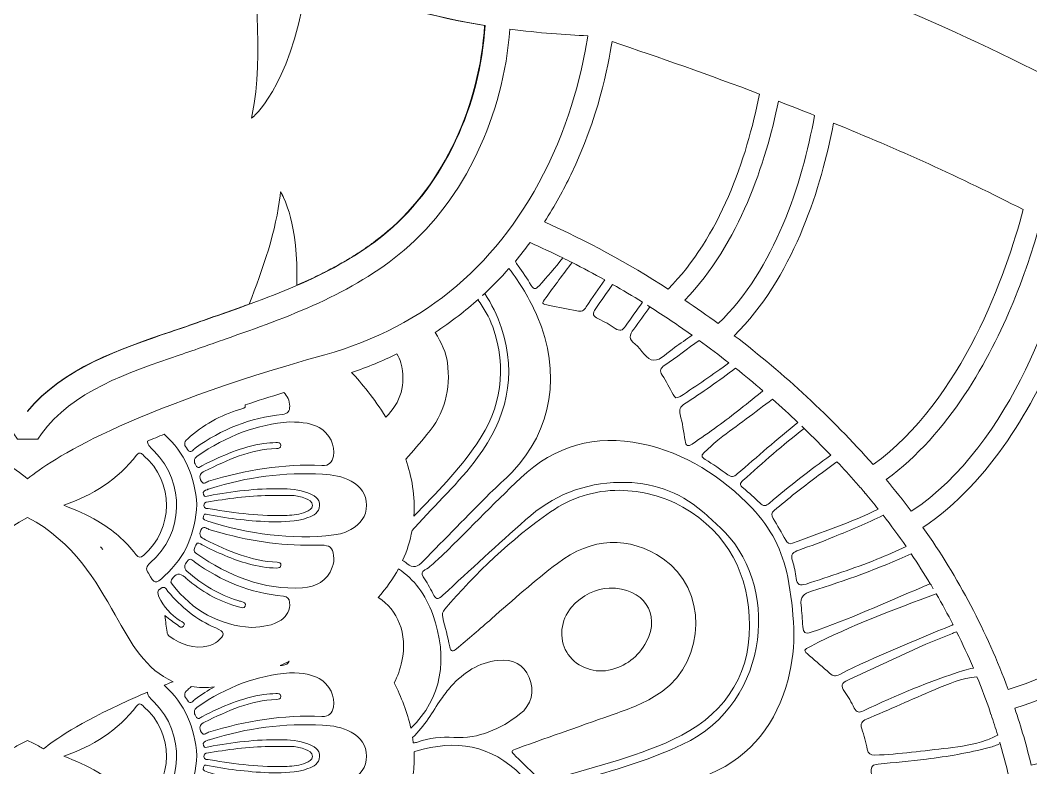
# Model space of a CAD drawing. Extents: x 705 to 8445, y -5934 to -84.
# Drawn here: x 4516.4 to 5002.9, y -746.7 to -387 of the extents above; entities that cross this region are included whole.
import ezdxf

# ---------------------------------------------------------------- set-up
doc = ezdxf.new("R2010")
doc.units = 0
doc.header["$MEASUREMENT"] = 0
doc.layers.add('Layer 1', color=7, linetype='Continuous')

# ---------------------------------------------------------------- blocks, each defined once
blk = doc.blocks.new('block 23')
at = {"layer": 'Layer 1', "lineweight": 0}
for points, knots in [([(5277.28, -639.1), (5254.48, -597.14), (5220.79, -557.08), (5179.87, -523.26), (5095.1, -453.22), (4984.49, -393.43), (4859.88, -350.27), (4859.88, -350.27), (4859.88, -350.25), (4859.88, -350.25), (4859.42, -348.29), (4858.85, -346.27), (4858.16, -344.21), (4856.62, -339.66), (4853.95, -333.09), (4848.51, -328.58), (4847.81, -328), (4847.1, -327.47), (4846.36, -327), (4846.36, -327), (4846.36, -327), (4846.35, -327), (4847.88, -308.1), (4844.28, -288.74), (4835.57, -269.33), (4831.12, -259.39), (4823.75, -252.44), (4816.61, -245.72), (4810.88, -240.31), (4805.45, -235.19), (4801.81, -228.82), (4800.72, -226.92), (4799.8, -224.87), (4798.82, -222.69), (4797.56, -219.87), (4796.25, -216.96), (4794.48, -214.13), (4787.43, -202.87), (4775.91, -196.8), (4764.63, -193.55), (4764.63, -193.55), (4763.26, -191.5), (4763.26, -191.5), (4720.83, -126.97), (4656.69, -102.16), (4610.35, -92.73), (4569.47, -84.39), (4535.61, -86.15), (4523.73, -87.19), (4523.69, -87.13), (4523.65, -87.09), (4523.63, -87.06), (4523.63, -87.06), (4523.45, -87.21), (4523.45, -87.21), (4521.87, -87.36), (4520.7, -87.48), (4520, -87.56), (4519.3, -87.48), (4518.13, -87.36), (4516.56, -87.21), (4516.56, -87.21), (4516.37, -87.06), (4516.37, -87.06), (4516.35, -87.09), (4516.31, -87.13), (4516.27, -87.19), (4504.39, -86.15), (4470.53, -84.39), (4429.65, -92.73), (4383.31, -102.16), (4319.17, -126.97), (4276.76, -191.48), (4276.76, -191.48), (4275.38, -193.55), (4275.38, -193.55), (4264.09, -196.8), (4252.57, -202.87), (4245.52, -214.13), (4243.75, -216.96), (4242.44, -219.87), (4241.18, -222.69), (4240.2, -224.87), (4239.28, -226.92), (4238.19, -228.82), (4234.55, -235.19), (4229.12, -240.31), (4223.39, -245.72), (4216.25, -252.44), (4208.88, -259.39), (4204.43, -269.33), (4195.72, -288.74), (4192.12, -308.1), (4193.65, -327), (4193.64, -327), (4193.64, -327), (4193.64, -327), (4192.91, -327.47), (4192.19, -327.99), (4191.49, -328.58), (4186.05, -333.09), (4183.38, -339.65), (4181.84, -344.21), (4181.15, -346.27), (4180.58, -348.29), (4180.12, -350.25), (4180.12, -350.25), (4180.12, -350.27), (4180.12, -350.27), (4055.51, -393.43), (3944.9, -453.22), (3860.13, -523.26), (3819.22, -557.08), (3785.52, -597.14), (3762.72, -639.1), (3736.93, -686.53), (3724.78, -735.81), (3726.61, -785.55), (3728.34, -832.44), (3740.97, -881.24), (3764.18, -930.56), (3796.16, -998.52), (3846.78, -1064.15), (3914.59, -1125.62), (3959.27, -1166.12), (4008.74, -1201.57), (4056.58, -1235.86), (4101.92, -1268.36), (4148.81, -1301.97), (4191.35, -1339.71), (4268.94, -1408.49), (4320.36, -1474.94), (4348.51, -1542.74), (4344.68, -1548.78), (4341.1, -1555.62), (4338.44, -1563.02), (4337.03, -1562.92), (4335.46, -1562.85), (4333.87, -1562.85), (4328, -1562.85), (4321.57, -1563.94), (4319.84, -1569.72), (4319.35, -1571.39), (4319.31, -1572.94), (4319.27, -1574.32), (4319.27, -1574.65), (4319.26, -1574.97), (4319.25, -1575.28), (4319.07, -1578.99), (4317.7, -1582.95), (4315.19, -1587.05), (4314.24, -1588.6), (4313.21, -1590.14), (4312.14, -1591.64), (4311.46, -1592.59), (4310.76, -1593.54), (4310.03, -1594.48), (4302.79, -1603.87), (4293.55, -1612.4), (4284.57, -1620.7), (4284.57, -1620.7), (4280.48, -1624.5), (4280.48, -1624.5), (4270.16, -1634.07), (4259.49, -1643.97), (4247.49, -1650.59), (4244.1, -1652.48), (4239.99, -1656.81), (4239.7, -1666.79), (4238.97, -1691.36), (4260.81, -1735.67), (4280.37, -1750.55), (4261.52, -1786.38), (4239.02, -1837.42), (4219.77, -1904.23), (4194.99, -1990.3), (4180.3, -2085.45), (4176.13, -2187.05), (4172.63, -2272.07), (4176.53, -2361.81), (4187.74, -2455.11), (4183.2, -2458.43), (4178.2, -2461.58), (4172.48, -2464.72), (4146.07, -2479.19), (4117.44, -2484.35), (4091.86, -2479.25), (4057.65, -2472.45), (4030.5, -2452.75), (4011.16, -2420.72), (3974.52, -2360.07), (3973.85, -2265.76), (3992.12, -2203.95), (4011.72, -2137.67), (4050.95, -2071.38), (4115.59, -1995.32), (4120.04, -1990.08), (4124.54, -1984.87), (4129.05, -1979.66), (4153.44, -1951.39), (4178.65, -1922.17), (4196.47, -1888.58), (4220.61, -1843.05), (4226.18, -1794.98), (4211.73, -1756.7), (4211.73, -1756.7), (4201.23, -1728.9), (4201.23, -1728.9), (4201.23, -1728.9), (4203.66, -1758.52), (4203.66, -1758.52), (4206.59, -1794.26), (4191.98, -1826.76), (4179.22, -1847.74), (4159.1, -1880.81), (4130.97, -1908.95), (4103.75, -1936.17), (4092.54, -1947.4), (4080.93, -1959.02), (4070.06, -1970.8), (4005.75, -2040.52), (3959.06, -2104.07), (3927.3, -2165.11), (3884.56, -2247.19), (3869.07, -2325.56), (3881.27, -2398), (3901.01, -2515.4), (4000.35, -2607.87), (4090.03, -2647.42), (4122.26, -2661.63), (4152.31, -2668.81), (4177.87, -2668.81), (4196.42, -2668.81), (4212.6, -2665.03), (4225.52, -2657.4), (4225.52, -2657.42), (4225.52, -2657.42), (4225.52, -2657.42), (4232.39, -2679.36), (4240.21, -2699.79), (4248.89, -2718.56), (4269.15, -2762.32), (4294.96, -2798.69), (4325.6, -2826.65), (4359.33, -2857.45), (4403.39, -2880.64), (4456.58, -2895.59), (4498.92, -2907.49), (4546.09, -2913.71), (4593.63, -2913.71), (4597.09, -2913.71), (4600.56, -2913.68), (4604.02, -2913.61), (4735.27, -2911.1), (4867.15, -2856.35), (4965.85, -2763.41), (5003.5, -2727.95), (5032.68, -2687.49), (5050.23, -2646.4), (5070.52, -2598.94), (5075.69, -2551.02), (5065.64, -2503.97), (5045.77, -2411.09), (4983.25, -2334), (4889.6, -2286.89), (4807.63, -2245.67), (4709.88, -2231.14), (4619.49, -2246.42), (4625.66, -2235.1), (4631.89, -2223.86), (4638.09, -2212.7), (4656.91, -2178.83), (4676.35, -2143.79), (4693.14, -2107.91), (4730.23, -2028.64), (4752.26, -1957.48), (4760.49, -1890.34), (4765.6, -1848.73), (4767.15, -1796.91), (4754.72, -1750.08), (4773.98, -1735.61), (4795.54, -1692.46), (4795.54, -1667.69), (4795.54, -1667.28), (4795.54, -1666.88), (4795.53, -1666.48), (4795.23, -1656.52), (4791.13, -1652.21), (4787.74, -1650.33), (4775.74, -1643.73), (4765.07, -1633.85), (4754.75, -1624.31), (4754.75, -1624.31), (4750.65, -1620.52), (4750.65, -1620.52), (4739.35, -1610.12), (4727.67, -1599.36), (4720.02, -1586.97), (4717.52, -1582.89), (4716.16, -1578.95), (4715.98, -1575.25), (4715.96, -1574.94), (4715.95, -1574.61), (4715.95, -1574.29), (4715.92, -1572.92), (4715.87, -1571.37), (4715.38, -1569.7), (4713.66, -1563.98), (4707.32, -1562.87), (4701.49, -1562.85), (4698.84, -1555.53), (4695.29, -1548.75), (4691.49, -1542.74), (4719.63, -1474.94), (4771.06, -1408.49), (4848.65, -1339.71), (4891.19, -1301.97), (4938.08, -1268.36), (4983.42, -1235.86), (5031.26, -1201.57), (5080.73, -1166.12), (5125.41, -1125.62), (5193.22, -1064.15), (5243.84, -998.52), (5275.82, -930.56), (5299.03, -881.24), (5311.66, -832.45), (5313.39, -785.55), (5315.22, -735.81), (5303.07, -686.53), (5277.28, -639.1)], [0, 0, 0, 0, 1, 1, 1, 2, 2, 2, 3, 3, 3, 4, 4, 4, 5, 5, 5, 6, 6, 6, 7, 7, 7, 8, 8, 8, 9, 9, 9, 10, 10, 10, 11, 11, 11, 12, 12, 12, 13, 13, 13, 14, 14, 14, 15, 15, 15, 16, 16, 16, 17, 17, 17, 18, 18, 18, 19, 19, 19, 20, 20, 20, 21, 21, 21, 22, 22, 22, 23, 23, 23, 24, 24, 24, 25, 25, 25, 26, 26, 26, 27, 27, 27, 28, 28, 28, 29, 29, 29, 30, 30, 30, 31, 31, 31, 32, 32, 32, 33, 33, 33, 34, 34, 34, 35, 35, 35, 36, 36, 36, 37, 37, 37, 38, 38, 38, 39, 39, 39, 40, 40, 40, 41, 41, 41, 42, 42, 42, 43, 43, 43, 44, 44, 44, 45, 45, 45, 46, 46, 46, 47, 47, 47, 48, 48, 48, 49, 49, 49, 50, 50, 50, 51, 51, 51, 52, 52, 52, 53, 53, 53, 54, 54, 54, 55, 55, 55, 56, 56, 56, 57, 57, 57, 58, 58, 58, 59, 59, 59, 60, 60, 60, 61, 61, 61, 62, 62, 62, 63, 63, 63, 64, 64, 64, 65, 65, 65, 66, 66, 66, 67, 67, 67, 68, 68, 68, 69, 69, 69, 70, 70, 70, 71, 71, 71, 72, 72, 72, 73, 73, 73, 74, 74, 74, 75, 75, 75, 76, 76, 76, 77, 77, 77, 78, 78, 78, 79, 79, 79, 80, 80, 80, 81, 81, 81, 82, 82, 82, 83, 83, 83, 84, 84, 84, 85, 85, 85, 86, 86, 86, 87, 87, 87, 88, 88, 88, 89, 89, 89, 90, 90, 90, 91, 91, 91, 92, 92, 92, 93, 93, 93, 94, 94, 94, 95, 95, 95, 96, 96, 96, 97, 97, 97, 98, 98, 98, 99, 99, 99, 100, 100, 100, 101, 101, 101, 102, 102, 102, 103, 103, 103, 104, 104, 104, 105, 105, 105, 106, 106, 106, 107, 107, 107, 108, 108, 108, 109, 109, 109, 110, 110, 110, 110]), ([(4732.89, -388.21), (4735.36, -388.66), (4737.8, -389.09), (4740.21, -389.47), (4737.92, -428.16), (4720.27, -465.79), (4693.53, -488.51), (4670.1, -508.42), (4640.14, -518.96), (4611.18, -529.16), (4607.8, -530.34), (4604.43, -531.53), (4601.08, -532.73), (4597.23, -534.1), (4593.27, -535.45), (4589.09, -536.87), (4564.62, -545.15), (4537.07, -554.48), (4520, -575.2), (4519.96, -575.15), (4519.92, -575.1), (4519.87, -575.06), (4536.95, -554.44), (4564.42, -545.12), (4588.83, -536.87), (4593.01, -535.45), (4596.97, -534.1), (4600.82, -532.73), (4604.17, -531.53), (4607.55, -530.34), (4610.93, -529.16), (4614.54, -527.88), (4618.18, -526.6), (4621.82, -525.29), (4622.72, -524.97), (4623.63, -524.65), (4624.54, -524.31), (4625.25, -524.06), (4625.96, -523.8), (4626.67, -523.54), (4633.21, -507.13), (4639.76, -487.57), (4641.52, -471.39), (4641.52, -471.39), (4641.72, -469.62), (4641.72, -469.62), (4641.72, -469.62), (4642.63, -471.15), (4642.63, -471.15), (4642.73, -471.33), (4650.61, -484.98), (4649.53, -514.53), (4651.49, -513.68), (4653.45, -512.81), (4655.39, -511.91), (4656.37, -511.46), (4657.34, -511.01), (4658.29, -510.55), (4659.26, -510.08), (4660.22, -509.62), (4661.18, -509.14), (4661.93, -508.77), (4662.67, -508.4), (4663.42, -508.02), (4664.57, -507.42), (4665.71, -506.82), (4666.86, -506.21), (4667.79, -505.73), (4668.71, -505.22), (4669.63, -504.71), (4670.7, -504.1), (4671.78, -503.48), (4672.86, -502.85), (4673.63, -502.41), (4674.4, -501.94), (4675.16, -501.48), (4676.07, -500.93), (4676.97, -500.37), (4677.87, -499.8), (4678.76, -499.24), (4679.65, -498.65), (4680.53, -498.07), (4681.37, -497.51), (4682.2, -496.94), (4683.02, -496.37), (4683.11, -496.31), (4683.19, -496.25), (4683.29, -496.19), (4684.11, -495.61), (4684.93, -495.02), (4685.76, -494.43), (4686.46, -493.91), (4687.15, -493.4), (4687.84, -492.86), (4688.27, -492.54), (4688.69, -492.22), (4689.12, -491.89), (4689.76, -491.38), (4690.41, -490.87), (4691.05, -490.35), (4691.79, -489.75), (4692.53, -489.13), (4693.27, -488.51), (4720.01, -465.79), (4737.66, -428.16), (4739.95, -389.47), (4737.54, -389.09), (4735.1, -388.66), (4732.63, -388.21), (4703.93, -382.92), (4677.86, -374.56), (4654.94, -363.34), (4649.01, -415.02), (4629.33, -432.77), (4629.13, -432.95), (4629.13, -432.95), (4627.78, -434.12), (4627.78, -434.12), (4627.78, -434.12), (4628.15, -432.39), (4628.15, -432.39), (4633.89, -404.68), (4629.06, -362.76), (4626.91, -347.22), (4611.51, -336.82), (4598.08, -324.83), (4586.82, -311.36), (4586.9, -311.32), (4586.96, -311.3), (4587.03, -311.28), (4619.31, -350), (4669.68, -376.56), (4732.89, -388.21)], [0, 0, 0, 0, 1, 1, 1, 2, 2, 2, 3, 3, 3, 4, 4, 4, 5, 5, 5, 6, 6, 6, 7, 7, 7, 8, 8, 8, 9, 9, 9, 10, 10, 10, 11, 11, 11, 12, 12, 12, 13, 13, 13, 14, 14, 14, 15, 15, 15, 16, 16, 16, 17, 17, 17, 18, 18, 18, 19, 19, 19, 20, 20, 20, 21, 21, 21, 22, 22, 22, 23, 23, 23, 24, 24, 24, 25, 25, 25, 26, 26, 26, 27, 27, 27, 28, 28, 28, 29, 29, 29, 30, 30, 30, 31, 31, 31, 32, 32, 32, 33, 33, 33, 34, 34, 34, 35, 35, 35, 36, 36, 36, 37, 37, 37, 38, 38, 38, 39, 39, 39, 40, 40, 40, 41, 41, 41, 42, 42, 42, 43, 43, 43, 44, 44, 44, 44]), ([(4338.75, -497.6), (4354.49, -510.98), (4372.55, -520.26), (4391.22, -527.92), (4391.64, -528.08), (4392.05, -528.26), (4392.47, -528.42), (4400.85, -531.83), (4409.34, -534.92), (4417.8, -537.92), (4418.31, -538.09), (4418.83, -538.29), (4419.34, -538.46), (4421.18, -539.11), (4423.01, -539.76), (4424.85, -540.41), (4428.22, -541.59), (4431.57, -542.77), (4434.9, -543.96), (4438.86, -545.37), (4442.85, -546.73), (4447.09, -548.16), (4471.35, -556.38), (4498.85, -565.69), (4513.31, -586.07), (4513.31, -586.07), (4515.08, -588.59), (4515.08, -588.59), (4515.08, -588.59), (4524.92, -588.59), (4524.92, -588.59), (4524.92, -588.59), (4526.69, -586.07), (4526.69, -586.07), (4541.15, -565.69), (4568.65, -556.38), (4592.91, -548.16), (4597.15, -546.73), (4601.14, -545.37), (4605.1, -543.96), (4608.43, -542.77), (4611.78, -541.59), (4615.14, -540.41), (4645.13, -529.85), (4676.14, -518.93), (4701.25, -497.6), (4730.16, -473.06), (4749.31, -432.71), (4752.06, -391.23), (4766.21, -393.1), (4779.01, -394.02), (4789.64, -394.41), (4788.1, -405.11), (4783.42, -429.82), (4770.54, -456.52), (4747.83, -503.6), (4711.69, -534.37), (4663.11, -547.96), (4567.17, -574.79), (4531.39, -598.27), (4520, -607.68), (4508.61, -598.27), (4472.83, -574.79), (4376.89, -547.96), (4328.31, -534.37), (4292.17, -503.6), (4269.46, -456.52), (4256.58, -429.82), (4251.9, -405.11), (4250.36, -394.41), (4260.99, -394.02), (4273.79, -393.1), (4287.94, -391.23), (4290.69, -432.71), (4309.84, -473.06), (4338.75, -497.6)], [0, 0, 0, 0, 1, 1, 1, 2, 2, 2, 3, 3, 3, 4, 4, 4, 5, 5, 5, 6, 6, 6, 7, 7, 7, 8, 8, 8, 9, 9, 9, 10, 10, 10, 11, 11, 11, 12, 12, 12, 13, 13, 13, 14, 14, 14, 15, 15, 15, 16, 16, 16, 17, 17, 17, 18, 18, 18, 19, 19, 19, 20, 20, 20, 21, 21, 21, 22, 22, 22, 23, 23, 23, 24, 24, 24, 25, 25, 25, 25]), ([(4872.33, -422.5), (4865.95, -454.07), (4853.31, -491.17), (4828.28, -516.33), (4808.99, -503.91), (4789.02, -493.03), (4768.76, -484.01), (4773.82, -476.21), (4778.02, -468.54), (4781.48, -461.31), (4794.57, -434.03), (4799.53, -409.24), (4801.31, -397.25), (4824.17, -404.93), (4848.03, -413.31), (4872.33, -422.5)], [0, 0, 0, 0, 1, 1, 1, 2, 2, 2, 3, 3, 3, 4, 4, 4, 5, 5, 5, 5]), ([(4898.82, -432.78), (4892.69, -465.91), (4879.74, -506.47), (4852.44, -532.98), (4847.16, -529.09), (4841.8, -525.33), (4836.38, -521.68), (4862.64, -494.37), (4875.35, -455.39), (4881.45, -425.97), (4887.22, -428.19), (4893.01, -430.45), (4898.82, -432.78)], [0, 0, 0, 0, 1, 1, 1, 2, 2, 2, 3, 3, 3, 4, 4, 4, 4]), ([(4907.93, -436.44), (4938.44, -448.86), (4969.25, -462.66), (4999.28, -478.12), (4991.12, -508.52), (4970.05, -569.78), (4927.03, -600.79), (4906.97, -578.18), (4884.36, -557.28), (4860.17, -538.76), (4887.98, -511.02), (4901.08, -470.26), (4907.22, -440.07), (4907.47, -438.85), (4907.69, -437.65), (4907.93, -436.44)], [0, 0, 0, 0, 1, 1, 1, 2, 2, 2, 3, 3, 3, 4, 4, 4, 5, 5, 5, 5]), ([(5023.25, -490.91), (5016.53, -518.41), (4994.74, -590.75), (4945.37, -623.28), (4941.49, -618.1), (4937.47, -613.02), (4933.29, -608.03), (4963.65, -585.79), (4983.09, -550.1), (4994.35, -522.74), (5000.64, -507.52), (5005.05, -493.44), (5008, -482.66), (5013.1, -485.36), (5018.19, -488.1), (5023.25, -490.91)], [0, 0, 0, 0, 1, 1, 1, 2, 2, 2, 3, 3, 3, 4, 4, 4, 5, 5, 5, 5]), ([(4777.58, -501.34), (4773.94, -505.93), (4770.19, -510.41), (4766.22, -514.75), (4764.63, -516.5), (4763.74, -516.75), (4762.4, -514.54), (4760.44, -511.32), (4758.43, -508.1), (4756.08, -505.17), (4755.4, -504.32), (4755, -503.57), (4754.84, -502.85), (4757.29, -499.92), (4759.62, -496.96), (4761.83, -494), (4767.1, -496.31), (4772.35, -498.76), (4777.58, -501.34), (4777.58, -501.34), (4777.59, -501.32), (4777.59, -501.32), (4779.08, -502.06), (4780.57, -502.8), (4782.05, -503.55), (4780.56, -502.8), (4779.07, -502.06), (4777.58, -501.34)], [0, 0, 0, 0, 1, 1, 1, 2, 2, 2, 3, 3, 3, 4, 4, 4, 5, 5, 5, 6, 6, 6, 7, 7, 7, 8, 8, 8, 9, 9, 9, 9]), ([(5141.96, -573.82), (5134.12, -586.61), (5120.73, -606.88), (5102.9, -627.98), (5077.77, -657.73), (5038.78, -694.85), (4991.99, -709), (4981.73, -681.21), (4967.98, -655.1), (4950.99, -631.01), (4983.91, -609.1), (5004.69, -571.27), (5016.5, -542.62), (5024.2, -523.94), (5029.09, -507.04), (5031.92, -495.78), (5071.54, -518.35), (5109.08, -544.12), (5141.96, -573.82)], [0, 0, 0, 0, 1, 1, 1, 2, 2, 2, 3, 3, 3, 4, 4, 4, 5, 5, 5, 6, 6, 6, 6]), ([(4797.78, -511.93), (4794.76, -516.19), (4791.81, -520.48), (4788.93, -524.86), (4787.73, -526.71), (4786.62, -527.38), (4784.35, -526.83), (4780.01, -525.78), (4775.56, -525.09), (4771.16, -524.24), (4767.3, -523.5), (4767.33, -523.5), (4769.58, -520.35), (4773.66, -514.69), (4777.83, -509.1), (4782.06, -503.55), (4787.34, -506.23), (4792.57, -509.02), (4797.78, -511.92), (4797.78, -511.92), (4797.78, -511.93), (4797.78, -511.93)], [0, 0, 0, 0, 1, 1, 1, 2, 2, 2, 3, 3, 3, 4, 4, 4, 5, 5, 5, 6, 6, 6, 7, 7, 7, 7]), ([(4705.07, -632.48), (4705.5, -632.01), (4705.93, -631.55), (4706.36, -631.07), (4716.43, -619.83), (4727.63, -609.62), (4736.62, -597.41), (4750.53, -578.5), (4755.6, -558.33), (4748.11, -535.14), (4746.14, -529.01), (4743.36, -523.47), (4740.01, -518.49), (4739.66, -518.81), (4739.31, -519.14), (4738.96, -519.45), (4743.55, -515.22), (4747.77, -510.88), (4751.71, -506.47), (4757.08, -513.47), (4761.71, -521.02), (4765.29, -529.37), (4776.99, -556.68), (4772.64, -584.08), (4753.06, -604.57), (4749.73, -608.07), (4745.98, -611.16), (4742.57, -614.6), (4731.76, -625.48), (4720.99, -636.38), (4710.3, -647.38), (4707.83, -649.92), (4705.62, -650.97), (4702.53, -648.36), (4701.91, -647.83), (4701.22, -647.39), (4700.49, -646.98), (4702.64, -642.3), (4704.17, -637.47), (4705.07, -632.48)], [0, 0, 0, 0, 1, 1, 1, 2, 2, 2, 3, 3, 3, 4, 4, 4, 5, 5, 5, 6, 6, 6, 7, 7, 7, 8, 8, 8, 9, 9, 9, 10, 10, 10, 11, 11, 11, 12, 12, 12, 13, 13, 13, 13]), ([(4807.84, -534.13), (4806.29, -536.4), (4805.08, -536.77), (4802.81, -535.24), (4800.27, -533.54), (4797.58, -532), (4794.8, -530.72), (4792.11, -529.48), (4791.69, -528.17), (4793.44, -525.7), (4796.18, -521.84), (4798.87, -517.96), (4801.57, -514.07), (4806.41, -516.83), (4811.22, -519.71), (4815.99, -522.68), (4813.23, -526.45), (4810.49, -530.26), (4807.84, -534.13)], [0, 0, 0, 0, 1, 1, 1, 2, 2, 2, 3, 3, 3, 4, 4, 4, 5, 5, 5, 6, 6, 6, 6]), ([(4722.07, -551.68), (4721.47, -547.22), (4719.33, -542.06), (4716.13, -537.18), (4716.12, -537.18), (4716.11, -537.19), (4716.1, -537.19), (4719.97, -534.68), (4723.67, -532.06), (4727.19, -529.35), (4730.64, -526.7), (4733.91, -523.98), (4737.03, -521.19), (4736.9, -521.31), (4736.78, -521.43), (4736.65, -521.53), (4739.67, -525.5), (4742.21, -529.75), (4743.87, -534.5), (4750.85, -554.54), (4748.13, -573.48), (4736.21, -590.78), (4727.42, -603.54), (4716.68, -614.61), (4705.93, -625.66), (4706.59, -616.01), (4704.94, -606.76), (4702.03, -598.2), (4702.04, -598.21), (4702.04, -598.23), (4702.05, -598.24), (4705.44, -594.29), (4708.85, -590.33), (4712.23, -586.35), (4720.74, -576.34), (4723.82, -564.52), (4722.07, -551.68)], [0, 0, 0, 0, 1, 1, 1, 2, 2, 2, 3, 3, 3, 4, 4, 4, 5, 5, 5, 6, 6, 6, 7, 7, 7, 8, 8, 8, 9, 9, 9, 10, 10, 10, 11, 11, 11, 12, 12, 12, 12]), ([(4818.18, -524.05), (4818.63, -524.34), (4819.08, -524.61), (4819.54, -524.9), (4819.54, -524.9), (4819.54, -524.91), (4819.53, -524.91), (4826.39, -529.27), (4833.15, -533.81), (4839.81, -538.56), (4837.04, -540.54), (4834.24, -542.5), (4831.42, -544.43), (4828.13, -546.71), (4824.73, -550.69), (4821.45, -550.62), (4817.85, -550.55), (4815.62, -545.29), (4812.38, -542.8), (4809.32, -540.46), (4809.59, -538.52), (4811.77, -535.61), (4814.41, -532.08), (4816.97, -528.5), (4819.53, -524.91), (4819.08, -524.62), (4818.63, -524.34), (4818.18, -524.05)], [0, 0, 0, 0, 1, 1, 1, 2, 2, 2, 3, 3, 3, 4, 4, 4, 5, 5, 5, 6, 6, 6, 7, 7, 7, 8, 8, 8, 9, 9, 9, 9]), ([(4834.15, -567.99), (4832.33, -569.19), (4831.56, -568.76), (4830.68, -567.05), (4829.05, -563.9), (4827.42, -560.75), (4825.49, -557.79), (4824.02, -555.53), (4824.66, -554.38), (4826.67, -552.97), (4832.26, -549.08), (4837.76, -545.07), (4843.22, -541.02), (4848.08, -544.54), (4852.88, -548.16), (4857.61, -551.87), (4849.95, -557.46), (4842.1, -562.8), (4834.15, -567.99)], [0, 0, 0, 0, 1, 1, 1, 2, 2, 2, 3, 3, 3, 4, 4, 4, 5, 5, 5, 6, 6, 6, 6]), ([(4692.38, -577.96), (4686.83, -568.91), (4680.65, -561.51), (4675.98, -556.48), (4683.72, -553.88), (4690.97, -550.87), (4697.77, -547.56), (4698.62, -548.87), (4699.26, -550.32), (4699.67, -551.91), (4702.22, -562.11), (4699.74, -570.94), (4692.38, -577.96)], [0, 0, 0, 0, 1, 1, 1, 2, 2, 2, 3, 3, 3, 4, 4, 4, 4]), ([(4852.08, -582.36), (4848.05, -585.25), (4844.02, -588.12), (4839.92, -590.9), (4838.07, -592.15), (4836.81, -592.07), (4836.46, -589.28), (4835.92, -585.08), (4835.13, -580.88), (4834.13, -576.76), (4833.52, -574.3), (4834.07, -572.94), (4836.23, -571.57), (4844.66, -566.19), (4852.78, -560.37), (4860.76, -554.37), (4860.76, -554.37), (4860.77, -554.37), (4860.77, -554.37), (4865.22, -557.92), (4869.61, -561.57), (4873.94, -565.3), (4866.75, -571.11), (4859.58, -576.97), (4852.08, -582.36)], [0, 0, 0, 0, 1, 1, 1, 2, 2, 2, 3, 3, 3, 4, 4, 4, 5, 5, 5, 6, 6, 6, 7, 7, 7, 8, 8, 8, 8]), ([(4624.72, -572.06), (4630.58, -570.13), (4636.77, -568.16), (4643.29, -566.17), (4645.1, -567.81), (4646.17, -569.94), (4646.16, -572.72), (4646.16, -575.07), (4645.33, -576.36), (4642.6, -576.64), (4627.2, -578.25), (4613.28, -583.81), (4600.7, -592.86), (4599.67, -593.61), (4598.64, -595.79), (4596.88, -593.47), (4595.5, -591.63), (4594.87, -590.29), (4597.04, -588.36), (4604.41, -581.82), (4612.67, -577), (4622.14, -574.24), (4623.29, -573.91), (4625.18, -573.83), (4624.72, -572.06)], [0, 0, 0, 0, 1, 1, 1, 2, 2, 2, 3, 3, 3, 4, 4, 4, 5, 5, 5, 6, 6, 6, 7, 7, 7, 8, 8, 8, 8]), ([(4861.56, -605.32), (4859.98, -606.7), (4858.84, -607.03), (4857.02, -605.68), (4853.52, -603.09), (4849.89, -600.64), (4846.19, -598.33), (4844.13, -597.06), (4844.27, -596.14), (4845.98, -594.72), (4848.41, -592.67), (4850.58, -590.28), (4853.11, -588.37), (4861.58, -582), (4870.09, -575.68), (4878.58, -569.34), (4882.72, -572.99), (4886.79, -576.74), (4890.79, -580.53), (4880.81, -588.51), (4871.23, -596.97), (4861.56, -605.32)], [0, 0, 0, 0, 1, 1, 1, 2, 2, 2, 3, 3, 3, 4, 4, 4, 5, 5, 5, 6, 6, 6, 7, 7, 7, 7]), ([(4667.22, -596.69), (4666.55, -599.6), (4665.28, -601.39), (4661.66, -601.23), (4643.02, -600.42), (4624.86, -603.24), (4607.08, -608.84), (4605.85, -609.24), (4604.24, -610.9), (4603.27, -608.13), (4602.47, -605.89), (4603.18, -604.94), (4605.17, -603.96), (4616.16, -598.57), (4627.22, -593.5), (4639.76, -593.02), (4640.78, -592.99), (4642.04, -593), (4641.89, -591.5), (4641.75, -590.12), (4640.55, -590.14), (4639.51, -590.2), (4637.58, -590.3), (4635.63, -590.38), (4633.73, -590.66), (4623.19, -592.18), (4613.65, -596.5), (4604.23, -601.17), (4603.22, -601.69), (4601.98, -603.27), (4600.9, -601.08), (4600.09, -599.42), (4599.73, -598.14), (4601.69, -596.76), (4615.51, -586.96), (4630.8, -581.39), (4645.99, -580.28), (4652.76, -580.23), (4657.11, -581.15), (4660.28, -582.93), (4665.26, -585.71), (4668.34, -591.78), (4667.22, -596.69)], [0, 0, 0, 0, 1, 1, 1, 2, 2, 2, 3, 3, 3, 4, 4, 4, 5, 5, 5, 6, 6, 6, 7, 7, 7, 8, 8, 8, 9, 9, 9, 10, 10, 10, 11, 11, 11, 12, 12, 12, 13, 13, 13, 14, 14, 14, 14]), ([(4892.6, -582.26), (4893, -582.63), (4893.39, -583), (4893.78, -583.38), (4893.78, -583.38), (4893.77, -583.4), (4893.77, -583.4), (4898.15, -587.6), (4902.44, -591.89), (4906.63, -596.27), (4896.5, -603.55), (4886.58, -611.14), (4877.12, -619.3), (4875.4, -620.78), (4874.16, -621.06), (4872.4, -619.27), (4869.93, -616.74), (4867.26, -614.39), (4864.52, -612.17), (4862.82, -610.81), (4862.61, -609.98), (4864.35, -608.41), (4873.94, -599.8), (4883.64, -591.34), (4893.77, -583.4), (4893.39, -583.01), (4893, -582.63), (4892.6, -582.26)], [0, 0, 0, 0, 1, 1, 1, 2, 2, 2, 3, 3, 3, 4, 4, 4, 5, 5, 5, 6, 6, 6, 7, 7, 7, 8, 8, 8, 9, 9, 9, 9]), ([(5166.2, -597.33), (5166.63, -597.78), (5167.04, -598.24), (5167.45, -598.68), (5161.72, -608.74), (5146.05, -634.73), (5122.89, -662.14), (5096.2, -693.73), (5053.86, -733.65), (5003.14, -745.51), (5000.89, -736.28), (4998.23, -727.1), (4995.16, -718.01), (5044.05, -703.07), (5084.39, -664.72), (5110.32, -633.98), (5127.89, -613.16), (5141.06, -593.48), (5149.13, -580.43), (5154.99, -585.93), (5160.69, -591.56), (5166.2, -597.33)], [0, 0, 0, 0, 1, 1, 1, 2, 2, 2, 3, 3, 3, 4, 4, 4, 5, 5, 5, 6, 6, 6, 7, 7, 7, 7]), ([(4601.44, -620.06), (4600.74, -633.54), (4596.11, -645.2), (4585.94, -654.33), (4581.23, -658.55), (4581.32, -658.42), (4578.12, -653.11), (4576.78, -650.89), (4577.01, -649.79), (4578.96, -648.12), (4595.25, -634.17), (4596.07, -609.48), (4580.88, -594.34), (4578.45, -591.89), (4577.57, -590.96), (4577.75, -589.49), (4580.29, -588.42), (4582.95, -587.32), (4585.73, -586.2), (4595.8, -595.1), (4600.51, -606.64), (4601.44, -620.06)], [0, 0, 0, 0, 1, 1, 1, 2, 2, 2, 3, 3, 3, 4, 4, 4, 5, 5, 5, 6, 6, 6, 7, 7, 7, 7]), ([(4774.27, -765.34), (4773.53, -763.27), (4772.22, -761.36), (4770.99, -759.48), (4769.87, -757.79), (4770.26, -757.15), (4772.17, -756.62), (4777.85, -755.07), (4783.49, -753.35), (4789.15, -751.68), (4804.75, -747.06), (4820.31, -742.48), (4835.15, -735.53), (4878.7, -715.11), (4881.97, -656.62), (4853.13, -630.95), (4850.31, -628.45), (4847.66, -625.75), (4844.78, -623.3), (4833.41, -613.65), (4820.21, -609.14), (4805.33, -609.35), (4787.81, -609.57), (4772.76, -615.67), (4759.69, -627.4), (4746.35, -639.39), (4733.01, -651.37), (4719.94, -663.66), (4717.41, -666.03), (4716.41, -665.71), (4715.03, -662.8), (4713.75, -660.03), (4712.11, -657.39), (4710.43, -654.84), (4709.37, -653.24), (4709.68, -652.39), (4711.25, -651.52), (4713.53, -650.24), (4715.38, -648.41), (4717.28, -646.63), (4730.95, -633.77), (4743.74, -620), (4757.41, -607.17), (4773.79, -591.81), (4793.21, -585.97), (4815.52, -590.76), (4836.69, -595.3), (4854.02, -606.41), (4868.78, -621.84), (4877.71, -631.18), (4883.42, -642.33), (4885.91, -655.04), (4887.5, -663.15), (4888.37, -671.36), (4888.8, -679.62), (4889.09, -687.93), (4888.13, -696.11), (4886.03, -704.15), (4880.56, -725.12), (4868.74, -740.81), (4848.51, -749.63), (4840.11, -753.28), (4831.09, -754.66), (4822.36, -757.18), (4808.88, -761.07), (4795.33, -764.7), (4781.81, -768.5), (4778.38, -769.47), (4775.7, -769.35), (4774.27, -765.34)], [0, 0, 0, 0, 1, 1, 1, 2, 2, 2, 3, 3, 3, 4, 4, 4, 5, 5, 5, 6, 6, 6, 7, 7, 7, 8, 8, 8, 9, 9, 9, 10, 10, 10, 11, 11, 11, 12, 12, 12, 13, 13, 13, 14, 14, 14, 15, 15, 15, 16, 16, 16, 17, 17, 17, 18, 18, 18, 19, 19, 19, 20, 20, 20, 21, 21, 21, 22, 22, 22, 23, 23, 23, 23]), ([(4575.86, -644.39), (4574.32, -645.69), (4573.47, -645.84), (4572.15, -644.08), (4567.15, -637.44), (4560.88, -632.24), (4553.78, -627.99), (4548.61, -624.9), (4543.1, -622.59), (4537.4, -620.37), (4551.41, -615.49), (4563.43, -608.02), (4572.47, -596.27), (4574.01, -594.26), (4574.88, -595.6), (4575.97, -596.52), (4590.46, -608.82), (4590.38, -632.12), (4575.86, -644.39)], [0, 0, 0, 0, 1, 1, 1, 2, 2, 2, 3, 3, 3, 4, 4, 4, 5, 5, 5, 6, 6, 6, 6]), ([(4888.24, -638.6), (4886.42, -639.29), (4885.68, -638.52), (4884.91, -637.13), (4882.95, -633.62), (4880.97, -630.14), (4878.89, -626.71), (4877.97, -625.18), (4877.82, -624.12), (4879.43, -622.85), (4882.88, -620.18), (4886.08, -617.18), (4889.54, -614.54), (4896.18, -609.43), (4902.83, -604.33), (4909.59, -599.4), (4912.68, -602.68), (4915.7, -605.99), (4918.67, -609.35), (4920.02, -610.86), (4921.33, -612.4), (4922.64, -613.94), (4922.64, -613.94), (4923.1, -614.73), (4923.1, -614.73), (4923.16, -614.7), (4923.2, -614.67), (4923.25, -614.64), (4925.35, -617.12), (4927.4, -619.64), (4929.43, -622.17), (4916.21, -628.88), (4902.05, -633.33), (4888.24, -638.6)], [0, 0, 0, 0, 1, 1, 1, 2, 2, 2, 3, 3, 3, 4, 4, 4, 5, 5, 5, 6, 6, 6, 7, 7, 7, 8, 8, 8, 9, 9, 9, 10, 10, 10, 11, 11, 11, 11]), ([(4683.12, -620.35), (4683.12, -625.75), (4680.16, -629.52), (4675.57, -632.09), (4673.05, -633.49), (4670.28, -634.33), (4667.45, -634.66), (4646.73, -637.07), (4626.54, -634.35), (4606.79, -627.98), (4605.68, -627.64), (4604.07, -627.43), (4604.63, -625.58), (4605.19, -623.81), (4606.55, -624.88), (4607.5, -625.05), (4617.27, -626.79), (4627.1, -628.03), (4638.1, -628.38), (4643.08, -628.33), (4649.14, -628.38), (4654.94, -626.31), (4657.72, -625.33), (4660.41, -623.84), (4660.52, -620.55), (4660.64, -617.02), (4657.81, -615.5), (4654.95, -614.43), (4650.62, -612.82), (4646.06, -612.48), (4641.49, -612.41), (4629.93, -612.22), (4618.54, -613.76), (4607.18, -615.76), (4606.31, -615.92), (4605.13, -616.8), (4604.61, -615.2), (4604.1, -613.59), (4605.37, -613.29), (4606.42, -612.87), (4606.94, -612.64), (4607.47, -612.44), (4608.01, -612.27), (4625.59, -606.78), (4643.58, -604.42), (4661.98, -605.44), (4666.77, -605.71), (4671.56, -606.36), (4675.82, -608.8), (4680.27, -611.33), (4683.13, -615.07), (4683.12, -620.35)], [0, 0, 0, 0, 1, 1, 1, 2, 2, 2, 3, 3, 3, 4, 4, 4, 5, 5, 5, 6, 6, 6, 7, 7, 7, 8, 8, 8, 9, 9, 9, 10, 10, 10, 11, 11, 11, 12, 12, 12, 13, 13, 13, 14, 14, 14, 15, 15, 15, 16, 16, 16, 17, 17, 17, 17]), ([(4604.88, -620.45), (4604.83, -618.37), (4606.85, -618.83), (4607.98, -618.63), (4617.96, -616.84), (4628.03, -615.69), (4638.19, -615.66), (4641.27, -615.66), (4644.34, -615.61), (4647.41, -615.68), (4649.59, -615.73), (4651.71, -616.23), (4653.7, -617.12), (4655.25, -617.82), (4657.19, -618.45), (4657.16, -620.45), (4657.12, -622.25), (4655.31, -622.89), (4653.86, -623.54), (4651, -624.86), (4647.93, -625.14), (4644.86, -625.25), (4632.38, -625.67), (4620.06, -624.2), (4607.81, -622.08), (4606.73, -621.89), (4604.92, -622.27), (4604.88, -620.45)], [0, 0, 0, 0, 1, 1, 1, 2, 2, 2, 3, 3, 3, 4, 4, 4, 5, 5, 5, 6, 6, 6, 7, 7, 7, 8, 8, 8, 9, 9, 9, 9]), ([(4769.9, -753.28), (4768.25, -753.82), (4767.29, -753.2), (4766.21, -752.11), (4762.53, -748.45), (4758.77, -744.87), (4755.06, -741.23), (4752.35, -738.57), (4752.37, -738.55), (4756.11, -737.22), (4772.02, -731.59), (4787.91, -725.97), (4803.81, -720.35), (4811.4, -717.67), (4818.83, -714.71), (4825.44, -709.97), (4846.87, -694.59), (4847.11, -660.53), (4825.87, -646.08), (4809.59, -635), (4791.43, -635.76), (4775, -648.32), (4764.02, -656.72), (4753.68, -665.87), (4743.31, -674.99), (4737.73, -679.89), (4732.06, -684.7), (4726.4, -689.52), (4724.76, -690.94), (4723.7, -691), (4723.17, -688.42), (4722.19, -683.7), (4720.99, -679.01), (4719.79, -674.32), (4719.39, -672.77), (4719.77, -671.62), (4720.79, -670.44), (4735.85, -652.77), (4752.58, -636.88), (4771.68, -623.6), (4781.61, -616.7), (4792.74, -613.13), (4804.93, -613.16), (4815.74, -613.41), (4826.04, -615.91), (4835.42, -621.26), (4857.44, -633.82), (4867.28, -653.93), (4867.48, -678.28), (4867.68, -704.3), (4853.64, -722.44), (4830.63, -733.14), (4811.25, -742.16), (4790.21, -746.75), (4769.9, -753.28)], [0, 0, 0, 0, 1, 1, 1, 2, 2, 2, 3, 3, 3, 4, 4, 4, 5, 5, 5, 6, 6, 6, 7, 7, 7, 8, 8, 8, 9, 9, 9, 10, 10, 10, 11, 11, 11, 12, 12, 12, 13, 13, 13, 14, 14, 14, 15, 15, 15, 16, 16, 16, 17, 17, 17, 18, 18, 18, 18]), ([(4562.09, -673.12), (4569.76, -686.75), (4577.04, -699.71), (4590.07, -705.26), (4589.86, -705.34), (4589.64, -705.43), (4589.43, -705.51), (4588.17, -706), (4586.93, -706.49), (4585.72, -706.98), (4595.8, -715.88), (4600.51, -727.41), (4601.44, -740.84), (4600.74, -754.32), (4596.11, -765.97), (4585.94, -775.1), (4581.23, -779.33), (4581.32, -779.19), (4578.12, -773.88), (4576.78, -771.67), (4577.01, -770.57), (4578.96, -768.9), (4595.25, -754.95), (4596.07, -730.25), (4580.88, -715.11), (4578.45, -712.67), (4577.57, -711.74), (4577.75, -710.27), (4574.45, -711.66), (4571.35, -713.03), (4568.43, -714.35), (4544.47, -725.18), (4532.67, -733.49), (4527.68, -737.57), (4526.06, -736.64), (4524.38, -735.75), (4522.64, -734.89), (4522.64, -734.89), (4520, -733.59), (4520, -733.59), (4520, -733.59), (4517.36, -734.89), (4517.36, -734.89), (4515.62, -735.75), (4513.94, -736.64), (4512.32, -737.57), (4507.33, -733.49), (4495.53, -725.18), (4471.57, -714.35), (4468.65, -713.03), (4465.55, -711.66), (4462.25, -710.27), (4462.43, -711.74), (4461.55, -712.67), (4459.12, -715.11), (4443.93, -730.25), (4444.75, -754.95), (4461.04, -768.9), (4462.99, -770.57), (4463.22, -771.67), (4461.88, -773.88), (4458.68, -779.19), (4458.77, -779.33), (4454.06, -775.1), (4443.89, -765.97), (4439.26, -754.32), (4438.56, -740.84), (4439.49, -727.41), (4444.2, -715.88), (4454.28, -706.98), (4453.07, -706.49), (4451.83, -706), (4450.57, -705.51), (4450.36, -705.43), (4450.14, -705.34), (4449.93, -705.26), (4462.96, -699.71), (4470.24, -686.75), (4477.91, -673.12), (4487.12, -656.72), (4497.51, -638.23), (4520, -626.18), (4542.49, -638.23), (4552.88, -656.72), (4562.09, -673.12)], [0, 0, 0, 0, 1, 1, 1, 2, 2, 2, 3, 3, 3, 4, 4, 4, 5, 5, 5, 6, 6, 6, 7, 7, 7, 8, 8, 8, 9, 9, 9, 10, 10, 10, 11, 11, 11, 12, 12, 12, 13, 13, 13, 14, 14, 14, 15, 15, 15, 16, 16, 16, 17, 17, 17, 18, 18, 18, 19, 19, 19, 20, 20, 20, 21, 21, 21, 22, 22, 22, 23, 23, 23, 24, 24, 24, 25, 25, 25, 26, 26, 26, 27, 27, 27, 28, 28, 28, 28]), ([(4928.75, -646.37), (4917.6, -650.9), (4906.14, -654.58), (4894.7, -658.29), (4891.81, -659.23), (4890.3, -658.75), (4889.89, -655.49), (4889.55, -652.69), (4889.09, -649.84), (4888.19, -647.19), (4887.08, -643.97), (4888.45, -642.91), (4891.22, -641.95), (4896.91, -640.01), (4902.53, -637.85), (4908.1, -635.58), (4916.09, -632.31), (4924.08, -629.02), (4931.79, -625.18), (4935.65, -630.12), (4939.36, -635.12), (4942.9, -640.22), (4938.25, -642.41), (4933.52, -644.43), (4928.75, -646.37)], [0, 0, 0, 0, 1, 1, 1, 2, 2, 2, 3, 3, 3, 4, 4, 4, 5, 5, 5, 6, 6, 6, 7, 7, 7, 8, 8, 8, 8]), ([(4640.14, -647.78), (4627.64, -647.29), (4616.53, -642.39), (4605.56, -636.97), (4603.39, -635.89), (4602.23, -634.91), (4603.36, -632.37), (4604.52, -629.81), (4606.09, -631.61), (4607.3, -631.98), (4622.62, -636.74), (4638.25, -639.48), (4654.31, -639.63), (4656.7, -639.63), (4659.09, -639.65), (4661.49, -639.61), (4665.35, -639.57), (4666.68, -640.66), (4667.31, -644.54), (4667.62, -646.5), (4667.37, -648.4), (4666.65, -650.24), (4664.14, -656.78), (4658.94, -659.74), (4652.36, -660.11), (4633.32, -661.16), (4616.72, -654.35), (4601.38, -643.72), (4599.41, -642.36), (4600.32, -641.05), (4600.95, -639.63), (4601.82, -637.63), (4602.99, -638.96), (4603.98, -639.45), (4611.24, -643.03), (4618.55, -646.46), (4626.4, -648.56), (4630.8, -649.76), (4635.28, -650.58), (4639.87, -650.57), (4640.8, -650.57), (4641.78, -650.46), (4641.92, -649.27), (4642.08, -647.95), (4641.1, -647.82), (4640.14, -647.78)], [0, 0, 0, 0, 1, 1, 1, 2, 2, 2, 3, 3, 3, 4, 4, 4, 5, 5, 5, 6, 6, 6, 7, 7, 7, 8, 8, 8, 9, 9, 9, 10, 10, 10, 11, 11, 11, 12, 12, 12, 13, 13, 13, 14, 14, 14, 15, 15, 15, 15]), ([(4556.17, -641.63), (4555.83, -641.18), (4555.47, -640.74), (4555.11, -640.31), (4555.3, -640.52), (4555.49, -640.75), (4555.67, -640.97), (4555.84, -641.19), (4556.01, -641.4), (4556.17, -641.63)], [0, 0, 0, 0, 1, 1, 1, 2, 2, 2, 3, 3, 3, 3]), ([(4622.88, -666.69), (4622.33, -666.52), (4621.78, -666.4), (4621.23, -666.22), (4612.07, -663.38), (4604.02, -658.64), (4596.87, -652.21), (4594.77, -650.34), (4595.62, -649.14), (4596.79, -647.39), (4598.23, -645.25), (4599.26, -646.8), (4600.34, -647.6), (4613.13, -656.91), (4627.35, -662.57), (4643.11, -664.17), (4645.14, -664.38), (4645.93, -665.34), (4646.1, -667.15), (4646.43, -670.79), (4644.96, -673.55), (4642.01, -675.6), (4637.97, -678.4), (4633.31, -678.76), (4627.75, -679.15), (4612.4, -678.25), (4599.48, -671.15), (4589.55, -658.42), (4589.01, -657.74), (4588.75, -657.18), (4589.29, -656.29), (4591.38, -652.92), (4593.03, -652.61), (4595.93, -655.17), (4596.54, -655.7), (4597.13, -656.22), (4597.74, -656.74), (4604.94, -662.71), (4613.05, -666.95), (4622.07, -669.43), (4623, -669.68), (4624.23, -670.29), (4624.72, -668.94), (4625.27, -667.44), (4624.01, -667.02), (4622.88, -666.69)], [0, 0, 0, 0, 1, 1, 1, 2, 2, 2, 3, 3, 3, 4, 4, 4, 5, 5, 5, 6, 6, 6, 7, 7, 7, 8, 8, 8, 9, 9, 9, 10, 10, 10, 11, 11, 11, 12, 12, 12, 13, 13, 13, 14, 14, 14, 15, 15, 15, 15]), ([(4954.49, -658.14), (4953.21, -658.69), (4951.93, -659.23), (4950.66, -659.77), (4932.93, -667.17), (4915.49, -675.3), (4897.22, -681.41), (4894.11, -682.45), (4893.4, -681.71), (4893.13, -678.75), (4892.82, -675.35), (4892.72, -671.91), (4892.34, -668.53), (4891.87, -664.39), (4893.62, -662.9), (4897.35, -661.73), (4913.67, -656.64), (4929.74, -650.81), (4945.31, -643.75), (4948.51, -648.48), (4951.56, -653.28), (4954.49, -658.14), (4954.5, -658.14), (4954.5, -658.13), (4954.51, -658.13), (4954.99, -658.93), (4955.47, -659.74), (4955.93, -660.54), (4955.47, -659.74), (4954.98, -658.94), (4954.49, -658.14)], [0, 0, 0, 0, 1, 1, 1, 2, 2, 2, 3, 3, 3, 4, 4, 4, 5, 5, 5, 6, 6, 6, 7, 7, 7, 8, 8, 8, 9, 9, 9, 10, 10, 10, 10]), ([(4704.48, -727.7), (4702.77, -719.91), (4699.87, -712.56), (4696.42, -705.89), (4698.08, -702.63), (4699.37, -699.16), (4700.17, -695.39), (4702.97, -682.12), (4698.22, -670.78), (4688.74, -664.75), (4688.74, -664.75), (4688.74, -664.75), (4688.73, -664.75), (4692.63, -660.34), (4695.9, -655.77), (4698.49, -651.02), (4702.3, -653.54), (4705.57, -656.58), (4708.32, -660.22), (4711.07, -663.86), (4713.3, -668.08), (4715.03, -672.95), (4722.65, -694.39), (4719.31, -713.08), (4704.48, -727.7)], [0, 0, 0, 0, 1, 1, 1, 2, 2, 2, 3, 3, 3, 4, 4, 4, 5, 5, 5, 6, 6, 6, 7, 7, 7, 8, 8, 8, 8]), ([(4593.45, -675.93), (4589.01, -672.97), (4585.31, -669.38), (4583.21, -664.36), (4582.58, -662.82), (4582.12, -661.56), (4584.09, -660.36), (4586.23, -659.05), (4586.71, -660.86), (4587.52, -661.82), (4593.9, -669.42), (4601.37, -675.57), (4610.6, -679.43), (4614.98, -681.27), (4615.17, -682.88), (4611.34, -685.89), (4610.07, -686.9), (4608.65, -687.62), (4607.1, -688.02), (4600, -689.8), (4593.91, -687.3), (4588.2, -683.4), (4587.49, -682.92), (4587.23, -682.21), (4587.12, -681.37), (4586.8, -678.9), (4586.42, -676.44), (4585.99, -673.45), (4588.3, -675.18), (4590.17, -676.65), (4592.11, -677.97), (4592.97, -678.56), (4594.14, -679.83), (4595.06, -678.59), (4596.24, -677.01), (4594.39, -676.55), (4593.45, -675.93)], [0, 0, 0, 0, 1, 1, 1, 2, 2, 2, 3, 3, 3, 4, 4, 4, 5, 5, 5, 6, 6, 6, 7, 7, 7, 8, 8, 8, 9, 9, 9, 10, 10, 10, 11, 11, 11, 12, 12, 12, 12]), ([(4781.7, -669.54), (4786.99, -663.33), (4793.89, -660.47), (4799.98, -660.22), (4816.67, -659.96), (4824.76, -672.87), (4817.93, -685.95), (4814.05, -693.36), (4807.88, -698.05), (4799.64, -699.76), (4791.87, -701.36), (4783.28, -697.57), (4779.49, -691.04), (4775.68, -684.49), (4776.51, -675.62), (4781.7, -669.54)], [0, 0, 0, 0, 1, 1, 1, 2, 2, 2, 3, 3, 3, 4, 4, 4, 5, 5, 5, 5]), ([(4965.03, -678.02), (4946.88, -685.66), (4928.5, -692.77), (4910.94, -701.74), (4908.97, -702.74), (4907.67, -702.74), (4906, -701.17), (4902.93, -698.23), (4899.61, -695.57), (4896.4, -692.79), (4893.28, -690.08), (4893.26, -690.03), (4897.09, -688.1), (4916.58, -678.28), (4936.91, -670.47), (4957.35, -662.99), (4960.2, -667.88), (4962.91, -672.83), (4965.48, -677.84), (4965.33, -677.9), (4965.18, -677.96), (4965.03, -678.02)], [0, 0, 0, 0, 1, 1, 1, 2, 2, 2, 3, 3, 3, 4, 4, 4, 5, 5, 5, 6, 6, 6, 7, 7, 7, 7]), ([(4970.56, -699.91), (4953.97, -705.06), (4938.06, -711.92), (4922.35, -719.24), (4920.22, -720.23), (4919.03, -720.22), (4917.91, -717.95), (4916.55, -715.22), (4915.04, -712.5), (4913.21, -710.05), (4911.13, -707.27), (4911.92, -705.79), (4914.77, -704.51), (4931.53, -696.95), (4947.99, -688.67), (4965.14, -682.02), (4965.82, -681.75), (4966.5, -681.5), (4967.18, -681.28), (4970.05, -687.03), (4972.75, -692.85), (4975.26, -698.76), (4973.71, -699.04), (4972.15, -699.41), (4970.56, -699.91)], [0, 0, 0, 0, 1, 1, 1, 2, 2, 2, 3, 3, 3, 4, 4, 4, 5, 5, 5, 6, 6, 6, 7, 7, 7, 8, 8, 8, 8]), ([(4645.86, -695.45), (4645.42, -696.57), (4644.45, -697.23), (4642.6, -697.42), (4642.27, -697.46), (4641.93, -697.49), (4641.61, -697.54), (4643, -696.88), (4644.42, -696.18), (4645.86, -695.45)], [0, 0, 0, 0, 1, 1, 1, 2, 2, 2, 3, 3, 3, 3]), ([(4723.89, -707.49), (4729.9, -700.8), (4737.11, -696.13), (4746.23, -695.02), (4753.5, -694.13), (4758.89, -697.11), (4761.47, -703.23), (4764.21, -709.77), (4762.56, -716.59), (4756.82, -720.97), (4747.5, -728.08), (4737.29, -732.78), (4725.15, -732.09), (4719.23, -731.76), (4713.38, -732.2), (4707.73, -734.35), (4707.1, -734.58), (4706.42, -734.7), (4705.63, -734.63), (4705.54, -733.81), (4705.43, -732.99), (4705.3, -732.16), (4711.11, -726.65), (4714.8, -719.9), (4719.1, -713.62), (4720.57, -711.49), (4722.16, -709.41), (4723.89, -707.49)], [0, 0, 0, 0, 1, 1, 1, 2, 2, 2, 3, 3, 3, 4, 4, 4, 5, 5, 5, 6, 6, 6, 7, 7, 7, 8, 8, 8, 9, 9, 9, 9]), ([(4601.69, -717.53), (4615.51, -707.74), (4630.8, -702.17), (4645.99, -701.06), (4652.76, -701.01), (4657.11, -701.93), (4660.28, -703.71), (4665.26, -706.49), (4668.34, -712.56), (4667.22, -717.46), (4666.55, -720.37), (4665.28, -722.16), (4661.66, -722.01), (4643.02, -721.2), (4624.86, -724.01), (4607.08, -729.62), (4605.85, -730.01), (4604.24, -731.67), (4603.27, -728.91), (4602.47, -726.66), (4603.18, -725.72), (4605.17, -724.74), (4616.16, -719.35), (4627.22, -714.28), (4639.76, -713.8), (4640.78, -713.76), (4642.04, -713.78), (4641.89, -712.27), (4641.75, -710.9), (4640.55, -710.91), (4639.51, -710.97), (4637.58, -711.08), (4635.63, -711.15), (4633.73, -711.44), (4623.19, -712.95), (4613.65, -717.27), (4604.23, -721.95), (4603.22, -722.46), (4601.98, -724.05), (4600.9, -721.85), (4600.09, -720.2), (4599.73, -718.92), (4601.69, -717.53)], [0, 0, 0, 0, 1, 1, 1, 2, 2, 2, 3, 3, 3, 4, 4, 4, 5, 5, 5, 6, 6, 6, 7, 7, 7, 8, 8, 8, 9, 9, 9, 10, 10, 10, 11, 11, 11, 12, 12, 12, 13, 13, 13, 14, 14, 14, 14]), ([(4981.37, -733.46), (4975.45, -735.6), (4969.25, -736.48), (4963.04, -737.19), (4951.33, -738.53), (4939.65, -740.2), (4927.85, -740.6), (4925.69, -740.67), (4924.65, -739.99), (4924.19, -737.82), (4923.49, -734.48), (4922.6, -731.16), (4921.53, -727.91), (4920.75, -725.49), (4921.44, -724.31), (4923.75, -723.32), (4934.71, -718.67), (4945.6, -713.86), (4956.53, -709.12), (4963.13, -706.26), (4969.79, -703.62), (4976.99, -702.96), (4979.27, -708.54), (4981.4, -714.18), (4983.36, -719.87), (4983.36, -719.87), (4983.62, -721.07), (4983.62, -721.07), (4983.67, -721.05), (4983.72, -721.04), (4983.77, -721.03), (4984.89, -724.34), (4985.94, -727.66), (4986.95, -731), (4985.17, -731.96), (4983.3, -732.77), (4981.37, -733.46)], [0, 0, 0, 0, 1, 1, 1, 2, 2, 2, 3, 3, 3, 4, 4, 4, 5, 5, 5, 6, 6, 6, 7, 7, 7, 8, 8, 8, 9, 9, 9, 10, 10, 10, 11, 11, 11, 12, 12, 12, 12]), ([(4597.04, -709.14), (4597.61, -708.62), (4598.2, -708.13), (4598.78, -707.64), (4602.25, -708.16), (4605.96, -708.2), (4609.96, -707.75), (4606.79, -709.51), (4603.71, -711.47), (4600.7, -713.63), (4599.67, -714.39), (4598.64, -716.57), (4596.88, -714.24), (4595.5, -712.4), (4594.87, -711.07), (4597.04, -709.14)], [0, 0, 0, 0, 1, 1, 1, 2, 2, 2, 3, 3, 3, 4, 4, 4, 5, 5, 5, 5]), ([(4537.4, -741.15), (4551.41, -736.27), (4563.43, -728.8), (4572.47, -717.05), (4574.01, -715.04), (4574.88, -716.38), (4575.97, -717.3), (4590.46, -729.6), (4590.38, -752.9), (4575.86, -765.16), (4574.32, -766.46), (4573.47, -766.62), (4572.15, -764.85), (4567.15, -758.22), (4560.88, -753.02), (4553.78, -748.77), (4548.61, -745.68), (4543.1, -743.37), (4537.4, -741.15)], [0, 0, 0, 0, 1, 1, 1, 2, 2, 2, 3, 3, 3, 4, 4, 4, 5, 5, 5, 6, 6, 6, 6]), ([(4675.57, -752.86), (4673.05, -754.27), (4670.28, -755.11), (4667.45, -755.44), (4646.73, -757.85), (4626.54, -755.13), (4606.79, -748.76), (4605.68, -748.41), (4604.07, -748.21), (4604.63, -746.36), (4605.19, -744.58), (4606.55, -745.66), (4607.5, -745.82), (4617.27, -747.57), (4627.1, -748.81), (4638.1, -749.15), (4643.08, -749.1), (4649.14, -749.15), (4654.94, -747.09), (4657.72, -746.11), (4660.41, -744.62), (4660.52, -741.33), (4660.64, -737.79), (4657.81, -736.28), (4654.95, -735.2), (4650.62, -733.59), (4646.06, -733.26), (4641.49, -733.19), (4629.93, -733), (4618.54, -734.54), (4607.18, -736.54), (4606.31, -736.7), (4605.13, -737.58), (4604.61, -735.98), (4604.1, -734.37), (4605.37, -734.07), (4606.42, -733.64), (4606.94, -733.41), (4607.47, -733.21), (4608.01, -733.05), (4625.59, -727.56), (4643.58, -725.19), (4661.98, -726.22), (4666.77, -726.48), (4671.56, -727.14), (4675.82, -729.57), (4680.27, -732.1), (4683.13, -735.85), (4683.12, -741.12), (4683.12, -746.53), (4680.16, -750.3), (4675.57, -752.86)], [0, 0, 0, 0, 1, 1, 1, 2, 2, 2, 3, 3, 3, 4, 4, 4, 5, 5, 5, 6, 6, 6, 7, 7, 7, 8, 8, 8, 9, 9, 9, 10, 10, 10, 11, 11, 11, 12, 12, 12, 13, 13, 13, 14, 14, 14, 15, 15, 15, 16, 16, 16, 17, 17, 17, 17]), ([(4731.87, -836.22), (4722.5, -838.38), (4712.95, -838.6), (4703.38, -838.08), (4703.38, -838.08), (4701.45, -838.08), (4701.45, -838.08), (4699.72, -833.32), (4697.62, -828.8), (4695.3, -824.57), (4695.48, -824.54), (4695.66, -824.53), (4695.84, -824.51), (4705.19, -823.29), (4714.5, -821.92), (4723.64, -819.44), (4732.1, -817.13), (4739.87, -813.67), (4746.22, -807.54), (4764.45, -789.91), (4758.51, -764.17), (4734.61, -757.1), (4727.32, -754.94), (4719.91, -755.22), (4712.5, -756.37), (4709.61, -756.82), (4706.77, -757.43), (4703.97, -758.17), (4704.82, -755.03), (4705.43, -751.84), (4705.76, -748.57), (4706.1, -745.33), (4706.15, -742.14), (4705.99, -739), (4706.28, -738.92), (4706.56, -738.82), (4706.84, -738.72), (4726.01, -732.99), (4743.24, -735.53), (4757.69, -750.36), (4762.5, -755.28), (4766.56, -760.75), (4770.23, -766.56), (4773.25, -771.34), (4774.43, -776.53), (4773.98, -782.09), (4773.72, -785.51), (4773.36, -788.92), (4772.8, -792.28), (4770.91, -803.64), (4767.24, -814.26), (4759.04, -822.73), (4751.6, -830.4), (4741.97, -833.91), (4731.87, -836.22)], [0, 0, 0, 0, 1, 1, 1, 2, 2, 2, 3, 3, 3, 4, 4, 4, 5, 5, 5, 6, 6, 6, 7, 7, 7, 8, 8, 8, 9, 9, 9, 10, 10, 10, 11, 11, 11, 12, 12, 12, 13, 13, 13, 14, 14, 14, 15, 15, 15, 16, 16, 16, 17, 17, 17, 18, 18, 18, 18]), ([(4987.94, -734.33), (4988.03, -734.58), (4988.1, -734.83), (4988.17, -735.09), (4988.17, -735.09), (4988.16, -735.09), (4988.16, -735.09), (4989.95, -741.3), (4991.54, -747.57), (4992.95, -753.88), (4992.95, -753.88), (4992.96, -753.88), (4992.96, -753.88), (4993.01, -754.08), (4993.06, -754.29), (4993.1, -754.5), (4993.05, -754.28), (4993, -754.08), (4992.95, -753.88), (4991.34, -754.39), (4989.71, -754.87), (4987.98, -755.22), (4970.64, -758.89), (4952.89, -759.52), (4935.3, -761.63), (4933.06, -761.63), (4930.82, -761.54), (4928.59, -761.67), (4926.72, -761.77), (4926.07, -761.05), (4926.1, -759.23), (4926.18, -755.69), (4926.31, -752.13), (4926.07, -748.61), (4925.89, -745.98), (4926.92, -745.14), (4929.4, -744.93), (4937.15, -744.24), (4944.91, -743.47), (4952.63, -742.53), (4962.82, -741.28), (4972.93, -739.57), (4982.87, -736.95), (4984.74, -736.46), (4986.5, -735.84), (4988.16, -735.09), (4988.08, -734.83), (4988.01, -734.58), (4987.94, -734.33)], [0, 0, 0, 0, 1, 1, 1, 2, 2, 2, 3, 3, 3, 4, 4, 4, 5, 5, 5, 6, 6, 6, 7, 7, 7, 8, 8, 8, 9, 9, 9, 10, 10, 10, 11, 11, 11, 12, 12, 12, 13, 13, 13, 14, 14, 14, 15, 15, 15, 16, 16, 16, 16]), ([(4604.88, -741.23), (4604.83, -739.14), (4606.85, -739.61), (4607.98, -739.4), (4617.96, -737.61), (4628.03, -736.47), (4638.19, -736.43), (4641.27, -736.43), (4644.34, -736.39), (4647.41, -736.46), (4649.59, -736.51), (4651.71, -737.01), (4653.7, -737.9), (4655.25, -738.59), (4657.19, -739.23), (4657.16, -741.23), (4657.12, -743.03), (4655.31, -743.66), (4653.86, -744.32), (4651, -745.63), (4647.93, -745.92), (4644.86, -746.03), (4632.38, -746.44), (4620.06, -744.98), (4607.81, -742.85), (4606.73, -742.66), (4604.92, -743.04), (4604.88, -741.23)], [0, 0, 0, 0, 1, 1, 1, 2, 2, 2, 3, 3, 3, 4, 4, 4, 5, 5, 5, 6, 6, 6, 7, 7, 7, 8, 8, 8, 9, 9, 9, 9])]:
    blk.add_open_spline(points, degree=3, knots=knots, dxfattribs=at)

msp = doc.modelspace()

# ---------------------------------------------------------------- block references
at = {"layer": 'Layer 1'}
msp.add_blockref('block 23', (0, 0), dxfattribs=at)

doc.saveas('drawing.dxf')
